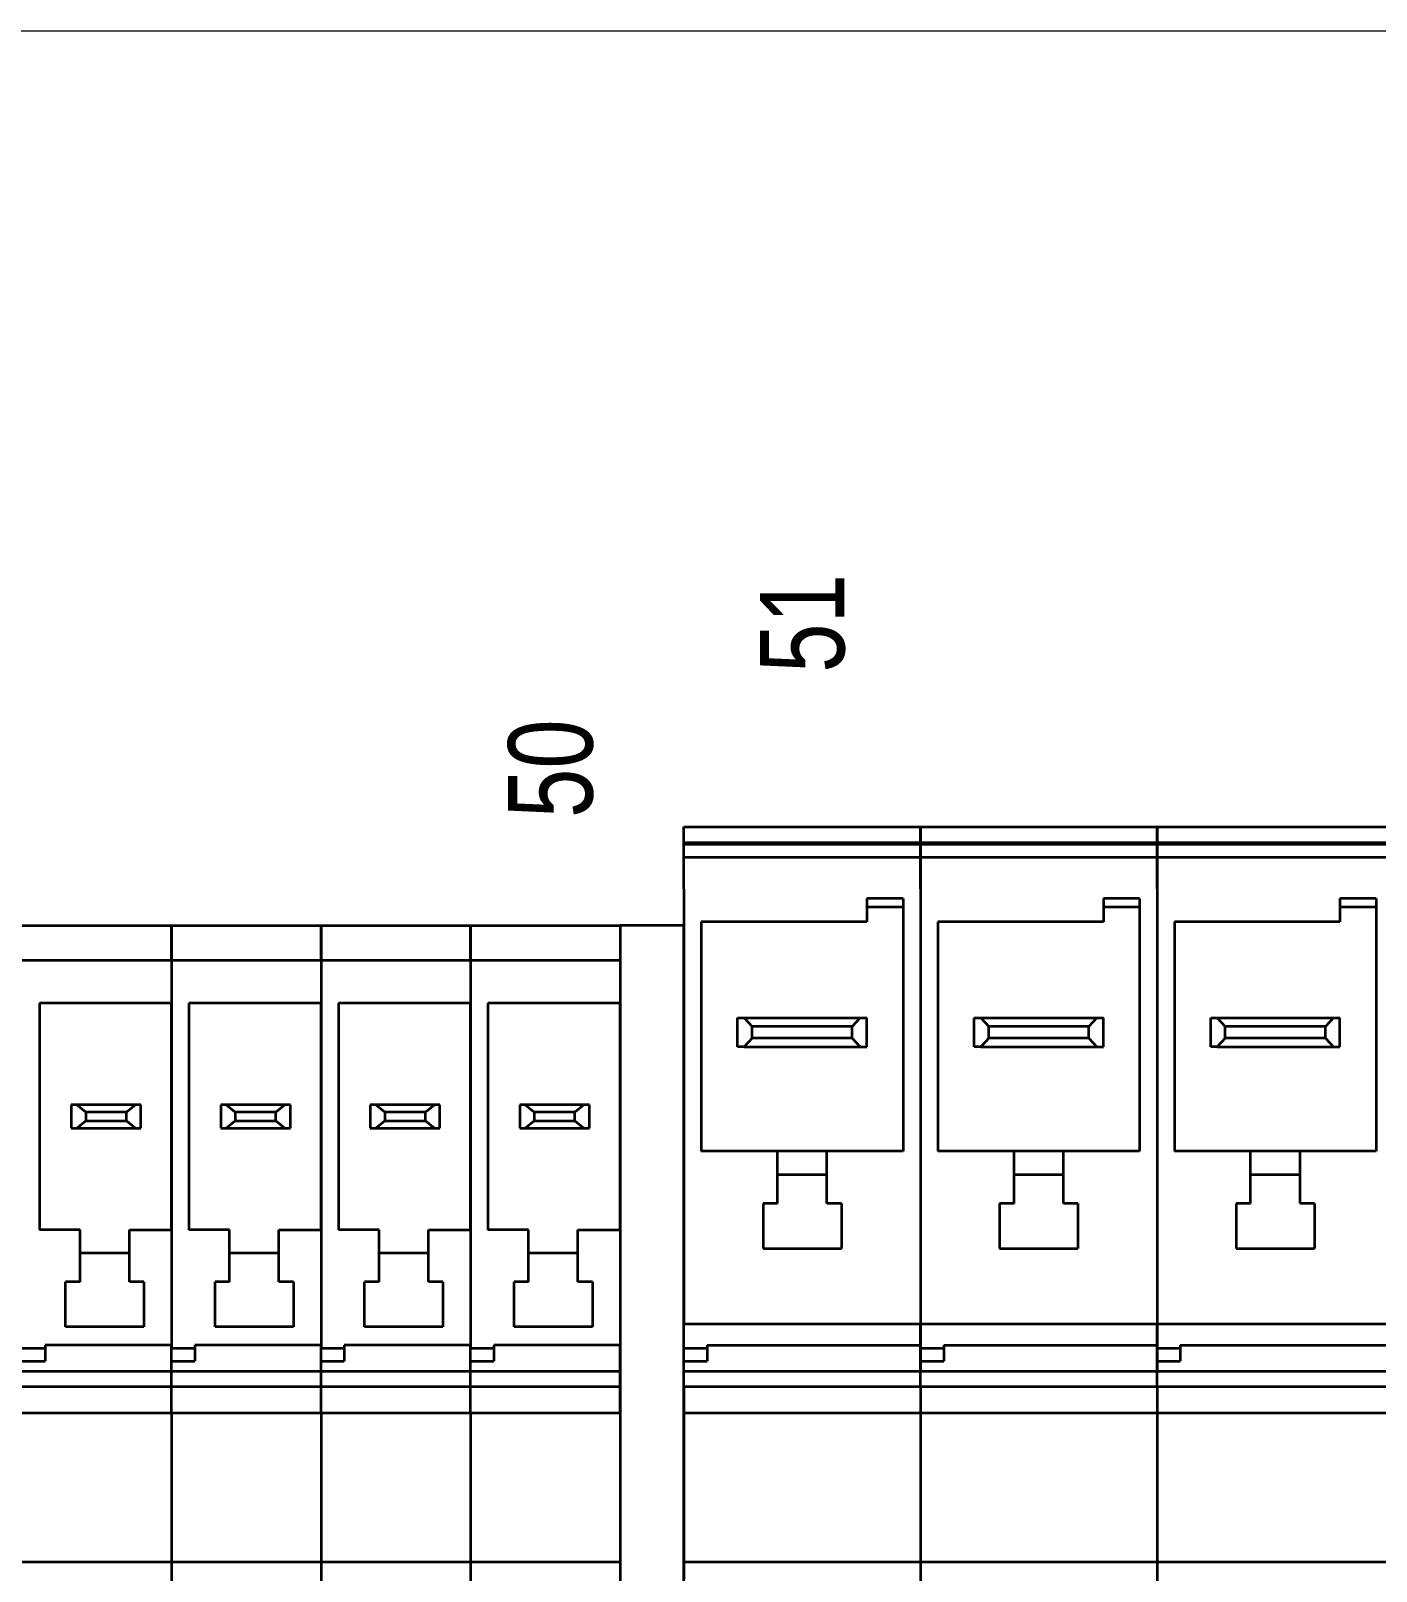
# Model space of a CAD drawing. Header units: millimetres. Extents: x 7 to 587, y 2 to 418.
# Drawn here: x 356.3 to 402.6, y 242.4 to 295.4 of the extents above; entities that cross this region are included whole.
import ezdxf
from ezdxf.enums import TextEntityAlignment as Align

# ---------------------------------------------------------------- set-up
doc = ezdxf.new("R2010")
doc.units = ezdxf.units.MM
doc.layers.add('GR1_01', color=7, linetype='Continuous')
doc.layers.add('GR1_16', color=7, linetype='Continuous')
doc.styles.add('HG丸ｺﾞｼｯｸM-PRO', font='')
doc.styles.get('HG丸ｺﾞｼｯｸM-PRO').set_extended_font_data('HG丸ｺﾞｼｯｸM-PRO')

# ---------------------------------------------------------------- blocks, each defined once
blk = doc.blocks.new('BLKF112')
at = {"layer": 'GR1_01', "color": 3, "linetype": 'Continuous', "lineweight": 35}
for p, q in [((378.75, 264.6), (376.55, 264.6)), ((376.55, 264.6), (376.55, 204.2)), ((378.75, 204.2), (378.75, 264.6))]:
    blk.add_line(p, q, dxfattribs=at)
blk = doc.blocks.new('BLKF133')
at = {"layer": 'GR1_01', "color": 3, "linetype": 'Continuous', "lineweight": 35}
for p, q in [((395.05, 267.458), (395.05, 268)), ((395.05, 268), (403.2, 268)), ((395.05, 267.455), (395.05, 267.458)), ((395.05, 267.458), (403.2, 267.458)), ((395.05, 267.455), (403.2, 267.455)), ((395.05, 267.447), (395.05, 267.455)), ((395.05, 267.405), (395.05, 267.447)), ((395.05, 266.948), (395.05, 267.405)), ((395.05, 267.405), (403.2, 267.405)), ((395.05, 266.125), (395.05, 266.948)), ((395.05, 266.948), (403.2, 266.948)), ((395.05, 265.864), (395.05, 266.125)), ((395.05, 265.864), (395.05, 257.5)), ((402.6, 265.525), (401.35, 265.525)), ((401.35, 265.525), (401.35, 265.225)), ((402.6, 265.225), (401.35, 265.225)), ((401.35, 265.225), (401.35, 264.725)), ((402.6, 265.525), (402.6, 265.225)), ((402.6, 265.225), (402.6, 256.825)), ((401.35, 264.725), (395.65, 264.725)), ((395.65, 264.725), (395.65, 256.825)), ((396.9, 261.425), (397.125, 261.425)), ((396.9, 260.425), (396.9, 261.425)), ((397.125, 261.425), (401.125, 261.425)), ((397.125, 261.425), (397.4, 261.125)), ((397.4, 260.725), (397.4, 261.125)), ((400.85, 261.125), (397.4, 261.125)), ((401.125, 261.425), (400.85, 261.125)), ((400.85, 260.725), (400.85, 261.125)), ((401.125, 261.425), (401.35, 261.425)), ((401.35, 260.425), (401.35, 261.425)), ((397.4, 260.725), (397.125, 260.425)), ((400.85, 260.725), (397.4, 260.725)), ((400.85, 260.725), (401.125, 260.425)), ((397.125, 260.425), (396.9, 260.425)), ((397.125, 260.425), (401.125, 260.425)), ((401.125, 260.425), (401.35, 260.425)), ((395.05, 257.5), (395.05, 256.2)), ((398.275, 256.825), (395.65, 256.825)), ((398.275, 256.025), (398.275, 256.825)), ((399.975, 256.825), (398.275, 256.825)), ((399.975, 256.025), (399.975, 256.825)), ((402.6, 256.825), (399.975, 256.825)), ((395.05, 256.2), (395.05, 250.875)), ((398.275, 256.025), (399.975, 256.025)), ((398.275, 255.025), (398.275, 256.025)), ((399.975, 255.025), (399.975, 256.025)), ((398.275, 255.025), (397.775, 255.025)), ((397.775, 255.025), (397.775, 253.475)), ((400.475, 255.025), (399.975, 255.025)), ((400.475, 255.025), (400.475, 253.475)), ((397.775, 253.475), (400.475, 253.475)), ((395.05, 250.049), (395.05, 250.875)), ((403.2, 250.875), (395.05, 250.875)), ((395.05, 250.049), (395.85, 250.049)), ((395.05, 249.593), (395.05, 250.049)), ((395.85, 250.15), (395.85, 250.049)), ((395.85, 250.15), (403.2, 250.15)), ((395.85, 250.049), (395.85, 249.593)), ((395.05, 249.24), (395.05, 249.593)), ((395.05, 249.593), (395.85, 249.593)), ((395.05, 248.728), (395.05, 249.24)), ((403.2, 249.24), (395.05, 249.24)), ((395.05, 248.728), (395.05, 247.816)), ((395.05, 248.728), (403.2, 248.728)), ((395.05, 247.816), (395.05, 242.684)), ((395.05, 247.816), (403.2, 247.816)), ((395.05, 242.684), (395.05, 242.075)), ((395.05, 242.684), (403.2, 242.684))]:
    blk.add_line(p, q, dxfattribs=at)
blk = doc.blocks.new('BLKF139')
at = {"layer": 'GR1_01', "color": 3, "linetype": 'Continuous', "lineweight": 35}
for p, q in [((386.9, 267.458), (386.9, 268)), ((386.9, 268), (395.05, 268)), ((395.05, 268), (395.05, 267.458)), ((386.9, 267.455), (386.9, 267.458)), ((386.9, 267.458), (395.05, 267.458)), ((386.9, 267.455), (395.05, 267.455)), ((386.9, 267.447), (386.9, 267.455)), ((386.9, 267.405), (386.9, 267.447)), ((386.9, 266.948), (386.9, 267.405)), ((386.9, 267.405), (395.05, 267.405)), ((395.05, 267.458), (395.05, 267.455)), ((395.05, 267.455), (395.05, 267.405)), ((395.05, 267.405), (395.05, 266.948)), ((386.9, 266.125), (386.9, 266.948)), ((386.9, 266.948), (395.05, 266.948)), ((395.05, 266.948), (395.05, 250.875)), ((386.9, 265.864), (386.9, 266.125)), ((386.9, 265.864), (386.9, 257.5)), ((394.45, 265.525), (393.2, 265.525)), ((393.2, 265.525), (393.2, 265.225)), ((394.45, 265.225), (393.2, 265.225)), ((393.2, 265.225), (393.2, 264.725)), ((394.45, 265.525), (394.45, 265.225)), ((394.45, 265.225), (394.45, 256.825)), ((393.2, 264.725), (387.5, 264.725)), ((387.5, 264.725), (387.5, 256.825)), ((388.75, 261.425), (388.975, 261.425)), ((388.75, 260.425), (388.75, 261.425)), ((388.975, 261.425), (392.975, 261.425)), ((388.975, 261.425), (389.25, 261.125)), ((389.25, 260.725), (389.25, 261.125)), ((392.7, 261.125), (389.25, 261.125)), ((392.975, 261.425), (392.7, 261.125)), ((392.7, 260.725), (392.7, 261.125)), ((392.975, 261.425), (393.2, 261.425)), ((393.2, 260.425), (393.2, 261.425)), ((389.25, 260.725), (388.975, 260.425)), ((392.7, 260.725), (389.25, 260.725)), ((392.7, 260.725), (392.975, 260.425)), ((388.975, 260.425), (388.75, 260.425)), ((388.975, 260.425), (392.975, 260.425)), ((392.975, 260.425), (393.2, 260.425)), ((386.9, 257.5), (386.9, 256.2)), ((390.125, 256.825), (387.5, 256.825)), ((390.125, 256.025), (390.125, 256.825)), ((391.825, 256.825), (390.125, 256.825)), ((391.825, 256.025), (391.825, 256.825)), ((394.45, 256.825), (391.825, 256.825)), ((386.9, 256.2), (386.9, 250.875)), ((390.125, 256.025), (391.825, 256.025)), ((390.125, 255.025), (390.125, 256.025)), ((391.825, 255.025), (391.825, 256.025)), ((390.125, 255.025), (389.625, 255.025)), ((389.625, 255.025), (389.625, 253.475)), ((392.325, 255.025), (391.825, 255.025)), ((392.325, 255.025), (392.325, 253.475)), ((389.625, 253.475), (392.325, 253.475)), ((386.9, 250.049), (386.9, 250.875)), ((395.05, 250.875), (386.9, 250.875)), ((395.05, 250.875), (395.05, 250.15)), ((386.9, 250.049), (387.7, 250.049)), ((386.9, 249.593), (386.9, 250.049)), ((387.7, 250.15), (387.7, 250.049)), ((387.7, 250.15), (395.05, 250.15)), ((387.7, 250.049), (387.7, 249.593)), ((395.05, 250.15), (395.05, 249.24)), ((386.9, 249.24), (386.9, 249.593)), ((386.9, 249.593), (387.7, 249.593)), ((386.9, 248.728), (386.9, 249.24)), ((395.05, 249.24), (386.9, 249.24)), ((395.05, 248.728), (395.05, 249.24)), ((386.9, 248.728), (386.9, 247.816)), ((386.9, 248.728), (395.05, 248.728)), ((395.05, 248.728), (395.05, 247.816)), ((386.9, 247.816), (386.9, 242.684)), ((386.9, 247.816), (395.05, 247.816)), ((395.05, 247.816), (395.05, 242.684)), ((386.9, 242.684), (386.9, 242.075)), ((386.9, 242.684), (395.05, 242.684)), ((395.05, 242.684), (395.05, 241.772))]:
    blk.add_line(p, q, dxfattribs=at)
blk = doc.blocks.new('BLKF140')
at = {"layer": 'GR1_01', "color": 3, "linetype": 'Continuous', "lineweight": 35}
for p, q in [((378.75, 267.458), (378.75, 268)), ((378.75, 268), (386.9, 268)), ((386.9, 268), (386.9, 267.458)), ((378.75, 267.455), (378.75, 267.458)), ((378.75, 267.458), (386.9, 267.458)), ((378.75, 267.455), (386.9, 267.455)), ((378.75, 267.447), (378.75, 267.455)), ((378.75, 267.405), (378.75, 267.447)), ((378.75, 266.948), (378.75, 267.405)), ((378.75, 267.405), (386.9, 267.405)), ((386.9, 267.458), (386.9, 267.455)), ((386.9, 267.455), (386.9, 267.405)), ((386.9, 267.405), (386.9, 266.948)), ((378.75, 266.125), (378.75, 266.948)), ((378.75, 266.948), (386.9, 266.948)), ((386.9, 266.948), (386.9, 250.875)), ((378.75, 265.864), (378.75, 266.125)), ((378.75, 265.864), (378.75, 257.5)), ((386.3, 265.525), (385.05, 265.525)), ((385.05, 265.525), (385.05, 265.225)), ((386.3, 265.225), (385.05, 265.225)), ((385.05, 265.225), (385.05, 264.725)), ((386.3, 265.525), (386.3, 265.225)), ((386.3, 265.225), (386.3, 256.825)), ((385.05, 264.725), (379.35, 264.725)), ((379.35, 264.725), (379.35, 256.825)), ((380.6, 261.425), (380.825, 261.425)), ((380.6, 260.425), (380.6, 261.425)), ((380.825, 261.425), (384.825, 261.425)), ((380.825, 261.425), (381.1, 261.125)), ((381.1, 260.725), (381.1, 261.125)), ((384.55, 261.125), (381.1, 261.125)), ((384.825, 261.425), (384.55, 261.125)), ((384.55, 260.725), (384.55, 261.125)), ((384.825, 261.425), (385.05, 261.425)), ((385.05, 260.425), (385.05, 261.425)), ((381.1, 260.725), (380.825, 260.425)), ((384.55, 260.725), (381.1, 260.725)), ((384.55, 260.725), (384.825, 260.425)), ((380.825, 260.425), (380.6, 260.425)), ((380.825, 260.425), (384.825, 260.425)), ((384.825, 260.425), (385.05, 260.425)), ((378.75, 257.5), (378.75, 256.2)), ((381.975, 256.825), (379.35, 256.825)), ((381.975, 256.025), (381.975, 256.825)), ((383.675, 256.825), (381.975, 256.825)), ((383.675, 256.025), (383.675, 256.825)), ((386.3, 256.825), (383.675, 256.825)), ((378.75, 256.2), (378.75, 250.875)), ((381.975, 256.025), (383.675, 256.025)), ((381.975, 255.025), (381.975, 256.025)), ((383.675, 255.025), (383.675, 256.025)), ((381.975, 255.025), (381.475, 255.025)), ((381.475, 255.025), (381.475, 253.475)), ((384.175, 255.025), (383.675, 255.025)), ((384.175, 255.025), (384.175, 253.475)), ((381.475, 253.475), (384.175, 253.475)), ((378.75, 250.049), (378.75, 250.875)), ((386.9, 250.875), (378.75, 250.875)), ((386.9, 250.875), (386.9, 250.15)), ((378.75, 250.049), (379.55, 250.049)), ((378.75, 249.593), (378.75, 250.049)), ((379.55, 250.15), (379.55, 250.049)), ((379.55, 250.15), (386.9, 250.15)), ((379.55, 250.049), (379.55, 249.593)), ((386.9, 250.15), (386.9, 249.24)), ((378.75, 249.24), (378.75, 249.593)), ((378.75, 249.593), (379.55, 249.593)), ((378.75, 248.728), (378.75, 249.24)), ((386.9, 249.24), (378.75, 249.24)), ((386.9, 248.728), (386.9, 249.24)), ((378.75, 248.728), (378.75, 247.816)), ((378.75, 248.728), (386.9, 248.728)), ((386.9, 248.728), (386.9, 247.816)), ((378.75, 247.816), (378.75, 242.684)), ((378.75, 247.816), (386.9, 247.816)), ((386.9, 247.816), (386.9, 242.684)), ((378.75, 242.684), (378.75, 242.075)), ((378.75, 242.684), (386.9, 242.684)), ((386.9, 242.684), (386.9, 241.772))]:
    blk.add_line(p, q, dxfattribs=at)
blk = doc.blocks.new('BLKF142')
at = {"layer": 'GR1_01', "color": 3, "linetype": 'Continuous', "lineweight": 35}
for p, q in [((371.4, 263.4), (371.4, 264.6)), ((371.4, 264.6), (376.55, 264.6)), ((376.55, 264.6), (376.55, 263.4)), ((371.4, 263.4), (371.4, 250.049)), ((371.4, 263.4), (376.55, 263.4)), ((376.55, 263.4), (376.55, 261.925)), ((372, 261.925), (372, 254.125)), ((376.55, 261.925), (372, 261.925)), ((376.55, 254.125), (376.55, 261.925)), ((373.095, 258.425), (373.095, 257.625)), ((373.284, 258.425), (373.095, 258.425)), ((373.595, 258.175), (373.284, 258.425)), ((375.306, 258.425), (373.284, 258.425)), ((375.306, 258.425), (374.995, 258.175)), ((375.495, 258.425), (375.306, 258.425)), ((375.495, 257.625), (375.495, 258.425)), ((373.284, 257.625), (373.595, 257.875)), ((373.595, 258.175), (373.595, 257.875)), ((374.995, 258.175), (373.595, 258.175)), ((373.595, 257.875), (374.995, 257.875)), ((374.995, 257.875), (374.995, 258.175)), ((374.995, 257.875), (375.306, 257.625)), ((373.095, 257.625), (373.284, 257.625)), ((373.284, 257.625), (375.306, 257.625)), ((375.306, 257.625), (375.495, 257.625)), ((373.4, 254.125), (372, 254.125)), ((373.4, 253.325), (373.4, 254.125)), ((375.1, 253.325), (375.1, 254.125)), ((375.1, 254.125), (376.55, 254.125)), ((376.55, 254.125), (376.55, 250.15)), ((373.4, 252.325), (373.4, 253.325)), ((373.4, 253.325), (375.1, 253.325)), ((375.1, 252.325), (375.1, 253.325)), ((372.9, 250.775), (372.9, 252.325)), ((373.4, 252.325), (372.9, 252.325)), ((375.6, 252.325), (375.1, 252.325)), ((375.6, 252.325), (375.6, 250.775)), ((375.6, 250.775), (372.9, 250.775)), ((371.4, 250.049), (372.2, 250.049)), ((371.4, 249.593), (371.4, 250.049)), ((372.2, 250.15), (372.2, 250.049)), ((376.55, 250.15), (372.2, 250.15)), ((372.2, 250.049), (372.2, 249.593)), ((376.55, 249.24), (376.55, 250.15)), ((371.4, 249.593), (372.2, 249.593)), ((371.4, 249.24), (371.4, 249.593)), ((371.4, 248.728), (371.4, 249.24)), ((376.55, 249.24), (371.4, 249.24)), ((376.55, 248.728), (376.55, 249.24)), ((371.4, 247.816), (371.4, 248.728)), ((371.4, 248.728), (376.55, 248.728)), ((376.55, 247.816), (376.55, 248.728)), ((371.4, 247.816), (371.4, 242.684)), ((371.4, 247.816), (376.55, 247.816)), ((376.55, 247.816), (376.55, 242.684)), ((371.4, 242.684), (371.4, 242.075)), ((371.4, 242.684), (376.55, 242.684)), ((376.55, 242.684), (376.55, 241.772))]:
    blk.add_line(p, q, dxfattribs=at)
blk = doc.blocks.new('BLKF143')
at = {"layer": 'GR1_01', "color": 3, "linetype": 'Continuous', "lineweight": 35}
for p, q in [((366.25, 263.4), (366.25, 264.6)), ((366.25, 264.6), (371.4, 264.6)), ((371.4, 264.6), (371.4, 263.4)), ((366.25, 263.4), (366.25, 250.049)), ((366.25, 263.4), (371.4, 263.4)), ((371.4, 263.4), (371.4, 261.925)), ((366.85, 261.925), (366.85, 254.125)), ((371.4, 261.925), (366.85, 261.925)), ((371.4, 254.125), (371.4, 261.925)), ((367.945, 258.425), (367.945, 257.625)), ((368.134, 258.425), (367.945, 258.425)), ((368.445, 258.175), (368.134, 258.425)), ((370.156, 258.425), (368.134, 258.425)), ((370.156, 258.425), (369.845, 258.175)), ((370.345, 258.425), (370.156, 258.425)), ((370.345, 257.625), (370.345, 258.425)), ((368.134, 257.625), (368.445, 257.875)), ((368.445, 258.175), (368.445, 257.875)), ((369.845, 258.175), (368.445, 258.175)), ((368.445, 257.875), (369.845, 257.875)), ((369.845, 257.875), (369.845, 258.175)), ((369.845, 257.875), (370.156, 257.625)), ((367.945, 257.625), (368.134, 257.625)), ((368.134, 257.625), (370.156, 257.625)), ((370.156, 257.625), (370.345, 257.625)), ((368.25, 254.125), (366.85, 254.125)), ((368.25, 253.325), (368.25, 254.125)), ((369.95, 253.325), (369.95, 254.125)), ((369.95, 254.125), (371.4, 254.125)), ((371.4, 254.125), (371.4, 250.15)), ((368.25, 252.325), (368.25, 253.325)), ((368.25, 253.325), (369.95, 253.325)), ((369.95, 252.325), (369.95, 253.325)), ((367.75, 250.775), (367.75, 252.325)), ((368.25, 252.325), (367.75, 252.325)), ((370.45, 252.325), (369.95, 252.325)), ((370.45, 252.325), (370.45, 250.775)), ((370.45, 250.775), (367.75, 250.775)), ((366.25, 250.049), (367.05, 250.049)), ((366.25, 249.593), (366.25, 250.049)), ((367.05, 250.15), (367.05, 250.049)), ((371.4, 250.15), (367.05, 250.15)), ((367.05, 250.049), (367.05, 249.593)), ((371.4, 249.24), (371.4, 250.15)), ((366.25, 249.593), (367.05, 249.593)), ((366.25, 249.24), (366.25, 249.593)), ((366.25, 248.728), (366.25, 249.24)), ((371.4, 249.24), (366.25, 249.24)), ((371.4, 248.728), (371.4, 249.24)), ((366.25, 247.816), (366.25, 248.728)), ((366.25, 248.728), (371.4, 248.728)), ((371.4, 247.816), (371.4, 248.728)), ((366.25, 247.816), (366.25, 242.684)), ((366.25, 247.816), (371.4, 247.816)), ((371.4, 247.816), (371.4, 242.684)), ((366.25, 242.684), (366.25, 242.075)), ((366.25, 242.684), (371.4, 242.684)), ((371.4, 242.684), (371.4, 241.772))]:
    blk.add_line(p, q, dxfattribs=at)
blk = doc.blocks.new('BLKF144')
at = {"layer": 'GR1_01', "color": 3, "linetype": 'Continuous', "lineweight": 35}
for p, q in [((361.1, 263.4), (361.1, 264.6)), ((361.1, 264.6), (366.25, 264.6)), ((366.25, 264.6), (366.25, 263.4)), ((361.1, 263.4), (361.1, 250.049)), ((361.1, 263.4), (366.25, 263.4)), ((366.25, 263.4), (366.25, 261.925)), ((361.7, 261.925), (361.7, 254.125)), ((366.25, 261.925), (361.7, 261.925)), ((366.25, 254.125), (366.25, 261.925)), ((362.795, 258.425), (362.795, 257.625)), ((362.984, 258.425), (362.795, 258.425)), ((363.295, 258.175), (362.984, 258.425)), ((365.006, 258.425), (362.984, 258.425)), ((365.006, 258.425), (364.695, 258.175)), ((365.195, 258.425), (365.006, 258.425)), ((365.195, 257.625), (365.195, 258.425)), ((362.984, 257.625), (363.295, 257.875)), ((363.295, 258.175), (363.295, 257.875)), ((364.695, 258.175), (363.295, 258.175)), ((363.295, 257.875), (364.695, 257.875)), ((364.695, 257.875), (364.695, 258.175)), ((364.695, 257.875), (365.006, 257.625)), ((362.795, 257.625), (362.984, 257.625)), ((362.984, 257.625), (365.006, 257.625)), ((365.006, 257.625), (365.195, 257.625)), ((363.1, 254.125), (361.7, 254.125)), ((363.1, 253.325), (363.1, 254.125)), ((364.8, 253.325), (364.8, 254.125)), ((364.8, 254.125), (366.25, 254.125)), ((366.25, 254.125), (366.25, 250.15)), ((363.1, 252.325), (363.1, 253.325)), ((363.1, 253.325), (364.8, 253.325)), ((364.8, 252.325), (364.8, 253.325)), ((362.6, 250.775), (362.6, 252.325)), ((363.1, 252.325), (362.6, 252.325)), ((365.3, 252.325), (364.8, 252.325)), ((365.3, 252.325), (365.3, 250.775)), ((365.3, 250.775), (362.6, 250.775)), ((361.1, 250.049), (361.9, 250.049)), ((361.1, 249.593), (361.1, 250.049)), ((361.9, 250.15), (361.9, 250.049)), ((366.25, 250.15), (361.9, 250.15)), ((361.9, 250.049), (361.9, 249.593)), ((366.25, 249.24), (366.25, 250.15)), ((361.1, 249.593), (361.9, 249.593)), ((361.1, 249.24), (361.1, 249.593)), ((361.1, 248.728), (361.1, 249.24)), ((366.25, 249.24), (361.1, 249.24)), ((366.25, 248.728), (366.25, 249.24)), ((361.1, 247.816), (361.1, 248.728)), ((361.1, 248.728), (366.25, 248.728)), ((366.25, 247.816), (366.25, 248.728)), ((361.1, 247.816), (361.1, 242.684)), ((361.1, 247.816), (366.25, 247.816)), ((366.25, 247.816), (366.25, 242.684)), ((361.1, 242.684), (361.1, 242.075)), ((361.1, 242.684), (366.25, 242.684)), ((366.25, 242.684), (366.25, 241.772))]:
    blk.add_line(p, q, dxfattribs=at)
blk = doc.blocks.new('BLKF145')
at = {"layer": 'GR1_01', "color": 3, "linetype": 'Continuous', "lineweight": 35}
for p, q in [((355.95, 264.6), (361.1, 264.6)), ((361.1, 264.6), (361.1, 263.4)), ((355.95, 263.4), (361.1, 263.4)), ((361.1, 263.4), (361.1, 261.925)), ((356.55, 261.925), (356.55, 254.125)), ((361.1, 261.925), (356.55, 261.925)), ((361.1, 254.125), (361.1, 261.925)), ((357.645, 258.425), (357.645, 257.625)), ((357.834, 258.425), (357.645, 258.425)), ((358.145, 258.175), (357.834, 258.425)), ((359.856, 258.425), (357.834, 258.425)), ((359.856, 258.425), (359.545, 258.175)), ((360.045, 258.425), (359.856, 258.425)), ((360.045, 257.625), (360.045, 258.425)), ((357.834, 257.625), (358.145, 257.875)), ((358.145, 258.175), (358.145, 257.875)), ((359.545, 258.175), (358.145, 258.175)), ((358.145, 257.875), (359.545, 257.875)), ((359.545, 257.875), (359.545, 258.175)), ((359.545, 257.875), (359.856, 257.625)), ((357.645, 257.625), (357.834, 257.625)), ((357.834, 257.625), (359.856, 257.625)), ((359.856, 257.625), (360.045, 257.625)), ((357.95, 254.125), (356.55, 254.125)), ((357.95, 253.325), (357.95, 254.125)), ((359.65, 253.325), (359.65, 254.125)), ((359.65, 254.125), (361.1, 254.125)), ((361.1, 254.125), (361.1, 250.15)), ((357.95, 252.325), (357.95, 253.325)), ((357.95, 253.325), (359.65, 253.325)), ((359.65, 252.325), (359.65, 253.325)), ((357.45, 250.775), (357.45, 252.325)), ((357.95, 252.325), (357.45, 252.325)), ((360.15, 252.325), (359.65, 252.325)), ((360.15, 252.325), (360.15, 250.775)), ((360.15, 250.775), (357.45, 250.775)), ((355.95, 250.049), (356.75, 250.049)), ((356.75, 250.15), (356.75, 250.049)), ((361.1, 250.15), (356.75, 250.15)), ((356.75, 250.049), (356.75, 249.593)), ((361.1, 249.24), (361.1, 250.15)), ((355.95, 249.593), (356.75, 249.593)), ((361.1, 249.24), (355.95, 249.24)), ((361.1, 248.728), (361.1, 249.24)), ((355.95, 248.728), (361.1, 248.728)), ((361.1, 247.816), (361.1, 248.728)), ((355.95, 247.816), (361.1, 247.816)), ((361.1, 247.816), (361.1, 242.684)), ((355.95, 242.684), (361.1, 242.684)), ((361.1, 242.684), (361.1, 241.772))]:
    blk.add_line(p, q, dxfattribs=at)
blk = doc.blocks.new('BLKF141')
at = {"layer": 'GR1_01', "color": 3, "linetype": 'Continuous', "lineweight": 35}
for name in ['BLKF145', 'BLKF144', 'BLKF143', 'BLKF142']:
    blk.add_blockref(name, (0, 0), dxfattribs=at)
blk = doc.blocks.new('BLKF063')
at = {"layer": 'GR1_01', "color": 3, "linetype": 'Continuous', "lineweight": 35}
for name in ['BLKF140', 'BLKF139', 'BLKF133', 'BLKF141', 'BLKF112']:
    blk.add_blockref(name, (0, 0), dxfattribs=at)

msp = doc.modelspace()

# ---------------------------------------------------------------- linework, layer by layer
at = {"layer": 'GR1_16', "color": 4, "linetype": 'Continuous', "lineweight": 13}
msp.add_line((102.5, 295.406), (530.5, 295.406), dxfattribs=at)

# ---------------------------------------------------------------- block references
at = {"layer": 'GR1_01', "color": 3, "linetype": 'Continuous', "lineweight": 35}
msp.add_blockref('BLKF063', (0, 0), dxfattribs=at)

# ---------------------------------------------------------------- texts
at = {"layer": 'GR1_16', "color": 3, "linetype": 'Continuous', "lineweight": 35, "style": 'HG丸ｺﾞｼｯｸM-PRO', "width": 0.784542}
for s, p in [('51', (382.825, 275)), ('50', (374.15, 270))]:
    msp.add_text(s, height=2.9091, rotation=90, dxfattribs=at).set_placement(p, align=Align.MIDDLE_CENTER)

doc.saveas('drawing.dxf')
